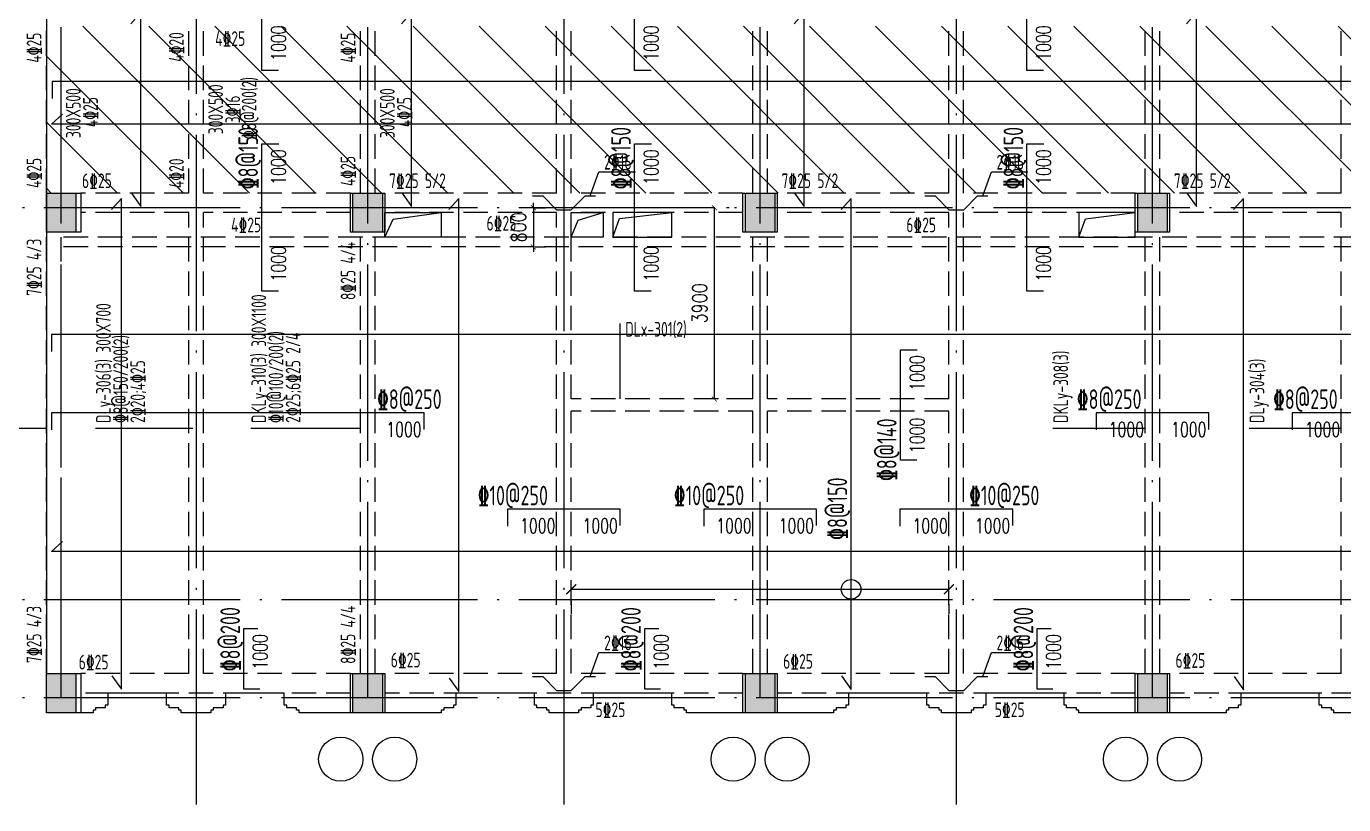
# Model space of a CAD drawing. Header units: millimetres. Extents: x 2998490 to 15040601, y 444546 to 7822218.
# Drawn here: x 14857013 to 14883870, y 7615156 to 7631032 of the extents above; entities that cross this region are included whole.
import ezdxf

# ---------------------------------------------------------------- set-up
doc = ezdxf.new("R2010")
doc.units = ezdxf.units.MM
doc.header["$LTSCALE"] = 2000
doc.linetypes.add('DASH', pattern=[0.35, 0.25, -0.1])
doc.linetypes.add('DOTE', pattern=[2.42, 2, -0.2, 0.02, -0.2])
for name, color, linetype in [('3-AXIS', 3, 'Continuous'), ('3-ban', 84, 'Continuous'), ('3-ban-hatch', 9, 'Continuous'), ('3-ban-rein', 1, 'Continuous'), ('3-ban-TEXT', 7, 'Continuous'), ('3-column-DOWN', 232, 'Continuous'), ('3-COLUMN-UP', 2, 'Continuous'), ('3-dote', 43, 'DOTE'), ('3-HATCH', 8, 'Continuous'), ('3-liang-rein-X', 54, 'Continuous'), ('3-liang-rein-Y', 130, 'Continuous'), ('3-liang-R截面-X', 50, 'Continuous'), ('3-liang-R截面-Y', 70, 'Continuous'), ('3-liang-s-1', 44, 'Continuous'), ('3-liang-xu', 120, 'DASH'), ('3-装饰线脚', 7, 'Continuous')]:
    doc.layers.add(name, color=color, linetype=linetype)
doc.styles.add('DIM_FONT', font='SIMPLEX', dxfattribs={"width": 0.8, "bigfont": 'HZTXT'})
doc.styles.add('TJ1', font='tj-romans1.shx', dxfattribs={"width": 0.8, "bigfont": 'tj-hztxt1.shx'})
doc.styles.add('TSSD_Rein', font='Tssdeng.shx', dxfattribs={"width": 0.7, "bigfont": 'hztxt.shx'})
doc.dimstyles.new('DIMN100', dxfattribs={"dimtxt": 300, "dimasz": 100, "dimexe": 250, "dimexo": 300, "dimgap": 150, "dimtad": 1, "dimdec": 0, "dimzin": 0, "dimdsep": 46, "dimtxsty": 'DIM_FONT', "dimblk": 'ARCHTICK', "dimcen": 0.09, "dimclrt": 7, "dimazin": 2, "dimtfac": 1, "dimtdec": 0, "dimtix": 1, "dimtmove": 2, "dimatfit": 3, "dimldrblk": 'ARCHTICK', "dimfxl": 0, "dimtolj": 1, "dimtzin": 0, "dimarcsym": 0})

# ---------------------------------------------------------------- blocks, each defined once
blk = doc.blocks.new('_ArchTick')
at = {"color": 0, "linetype": 'ByBlock', "const_width": 0.15}
blk.add_lwpolyline([(-0.5, -0.5), (0.5, 0.5)], dxfattribs=at)
blk = doc.blocks.new('*D848')
at = {"layer": '3-ban', "color": 0, "lineweight": -2}
for p, q in [((14875822, 7619548), (14868122, 7619548)), ((14868122, 7619315), (14868122, 7619048)), ((14875822, 7619248), (14875822, 7619048))]:
    blk.add_line(p, q, dxfattribs=at)
at = {"layer": 'Defpoints', "color": 0}
for p in [(14868122, 7619915), (14875822, 7619848), (14868122, 7619548)]:
    blk.add_point(p, dxfattribs=at)
at = {"layer": '3-ban', "color": 0, "lineweight": -2, "xscale": 200, "yscale": 200, "zscale": 200, "rotation": 180}
blk.add_blockref('_ArchTick', (14868122, 7619548), dxfattribs=at)
at = {"layer": '3-ban', "color": 0, "lineweight": -2, "xscale": 200, "yscale": 200, "zscale": 200}
blk.add_blockref('_ArchTick', (14875822, 7619548), dxfattribs=at)
blk = doc.blocks.new('*D1870')
at = {"layer": '3-ban', "color": 0, "lineweight": -2}
for p, q in [((14871040, 7623432), (14871040, 7627332)), ((14871340, 7627332), (14871290, 7627332)), ((14871340, 7623432), (14871290, 7623432))]:
    blk.add_line(p, q, dxfattribs=at)
at = {"layer": 'Defpoints', "color": 0}
for p in [(14871040, 7627332), (14871040, 7627332), (14871040, 7623432)]:
    blk.add_point(p, dxfattribs=at)
at = {"layer": '3-ban', "color": 0, "lineweight": -2, "xscale": 100, "yscale": 100, "zscale": 100}
for p, rotation in [((14871040, 7627332), 90), ((14871040, 7623432), 270)]:
    blk.add_blockref('_ArchTick', p, dxfattribs=dict(at, rotation=rotation))
at = {"layer": '3-ban', "color": 7, "insert": (14870740, 7625382), "char_height": 300, "attachment_point": 5, "rotation": 90, "style": 'DIM_FONT'}
blk.add_mtext('\\A1;3900', dxfattribs=at)
blk = doc.blocks.new('*D1871')
at = {"layer": '3-ban', "color": 0, "lineweight": -2}
for p, q in [((14867350, 7627332), (14867350, 7627432)), ((14867350, 7627332), (14867350, 7626532)), ((14867387, 7627332), (14867600, 7627332)), ((14867350, 7626532), (14867350, 7626432)), ((14867387, 7626532), (14867600, 7626532))]:
    blk.add_line(p, q, dxfattribs=at)
at = {"layer": 'Defpoints', "color": 0}
for p in [(14867087, 7627332), (14867087, 7626532), (14867350, 7626532)]:
    blk.add_point(p, dxfattribs=at)
at = {"layer": '3-ban', "color": 0, "lineweight": -2, "xscale": 100, "yscale": 100, "zscale": 100}
for p, rotation in [((14867350, 7627332), 270), ((14867350, 7626532), 90)]:
    blk.add_blockref('_ArchTick', p, dxfattribs=dict(at, rotation=rotation))
at = {"layer": '3-ban', "color": 7, "insert": (14867050, 7626932), "char_height": 300, "attachment_point": 5, "rotation": 90, "style": 'DIM_FONT'}
blk.add_mtext('\\A1;800', dxfattribs=at)

msp = doc.modelspace()

# ---------------------------------------------------------------- hatches: boundary and pattern name
at = {"layer": '3-ban-hatch'}
h = msp.add_hatch(dxfattribs=at)
h.set_pattern_fill('ANSI31', color=8, scale=300, style=0)
h.set_pattern_definition([(135, (29313031.1, -44193.7), (673.51921, 673.51921), [])])
h.paths.add_polyline_path([(14930272.2, 7627632.3), (14930272.2, 7634032.3), (14930861.1, 7634032.3), (14931365.9, 7634336.8), (14933969.3, 7636939.6), (14934198.4, 7637493.7), (14934198.4, 7641172.6), (14933968.1, 7641726.2), (14931366.1, 7644328.2), (14930812, 7644557.3), (14927132.6, 7644557.3), (14926578.6, 7644328), (14923976.9, 7641726.4), (14923747.2, 7641172.6), (14923747.2, 7639632.3), (14920272.2, 7639632.3), (14920272.2, 7634032.3), (14920272.2, 7631332.3), (14920272.2, 7631032.3), (14857422.2, 7631032.3), (14857422.2, 7627632.3)])
at = {"layer": '3-HATCH'}
for points in [[(14858022.2, 7626832.3), (14857422.2, 7626832.3), (14857422.2, 7627632.3), (14858022.2, 7627632.3)], [(14864272.2, 7626832.3), (14863672.2, 7626832.3), (14863672.2, 7627632.3), (14864272.2, 7627632.3)], [(14872272.2, 7626832.3), (14871672.2, 7626832.3), (14871672.2, 7627632.3), (14872272.2, 7627632.3)], [(14880272.2, 7626832.3), (14879672.2, 7626832.3), (14879672.2, 7627632.3), (14880272.2, 7627632.3)], [(14858022.2, 7617032.3), (14857422.2, 7617032.3), (14857422.2, 7617832.3), (14858022.2, 7617832.3)], [(14864272.2, 7617032.3), (14863672.2, 7617032.3), (14863672.2, 7617832.3), (14864272.2, 7617832.3)], [(14872272.2, 7617032.3), (14871672.2, 7617032.3), (14871672.2, 7617832.3), (14872272.2, 7617832.3)], [(14880272.2, 7617032.3), (14879672.2, 7617032.3), (14879672.2, 7617832.3), (14880272.2, 7617832.3)]]:
    msp.add_hatch(color=256, dxfattribs=at).paths.add_polyline_path(points)

# ---------------------------------------------------------------- linework, layer by layer
at = {"layer": '3-AXIS', "color": 15, "linetype": 'DOTE'}
for p, q in [((14857722.2, 7617332.3), (14857722.2, 7645987.2)), ((14863972.2, 7617332.3), (14863972.2, 7645987.2)), ((14871972.2, 7617332.3), (14871972.2, 7645987.2)), ((14879972.2, 7617332.3), (14879972.2, 7645987.2)), ((14933972.2, 7627332.3), (14854749, 7627332.3)), ((14933972.2, 7619332.3), (14854749, 7619332.3)), ((14933972.2, 7617332.3), (14854749, 7617332.3))]:
    msp.add_line(p, q, dxfattribs=at)
at = {"layer": '3-ban'}
msp.add_circle((14873828, 7619547.9), 200, dxfattribs=at)
at = {"layer": '3-ban-rein'}
for points in [[(14862150.7, 7630132.3), (14861812.7, 7630132.3), (14861812.7, 7632929.9), (14862158.7, 7632929.9)], [(14869750.8, 7630132.3), (14869412.9, 7630132.3), (14869412.9, 7632929.9), (14869758.9, 7632929.9)], [(14877750.8, 7630132.3), (14877412.9, 7630132.3), (14877412.9, 7632929.9), (14877758.9, 7632929.9)], [(14859154.7, 7627628.1), (14859348.2, 7627354.4), (14859348.2, 7631311.7), (14859145.1, 7631082.3)], [(14864674, 7627628.1), (14864867.4, 7627354.4), (14864867.4, 7631311.7), (14864664.3, 7631082.3)], [(14872674, 7627628.1), (14872867.4, 7627354.4), (14872867.4, 7631311.7), (14872664.3, 7631082.3)], [(14880674, 7627628.1), (14880867.4, 7627354.4), (14880867.4, 7631311.7), (14880664.3, 7631082.3)], [(14930116.1, 7629571.6), (14930116.1, 7629909.5), (14857539.1, 7629909.5), (14857539.1, 7629563.5)], [(14929910.3, 7629229.8), (14930184, 7629036.4), (14857522.9, 7629036.4), (14857752.2, 7629239.5)], [(14862150.7, 7625632.3), (14861812.7, 7625632.3), (14861812.7, 7628632.3), (14862158.7, 7628632.3)], [(14869750.8, 7625632.3), (14869412.9, 7625632.3), (14869412.9, 7628632.3), (14869758.9, 7628632.3)], [(14877750.8, 7625632.3), (14877412.9, 7625632.3), (14877412.9, 7628632.3), (14877758.9, 7628632.3)], [(14858756.2, 7617785.2), (14858949.7, 7617511.5), (14858949.7, 7627522.6), (14858746.6, 7627293.2)], [(14865634.5, 7617735.1), (14865828, 7617461.5), (14865828, 7627522.6), (14865624.9, 7627293.2)], [(14873634.5, 7617781.2), (14873828, 7617507.5), (14873828, 7627522.6), (14873624.9, 7627293.2)], [(14881634.5, 7617772.6), (14881828, 7617498.9), (14881828, 7627522.6), (14881624.9, 7627293.2)], [(14920116.1, 7624407.8), (14920116.1, 7624745.7), (14857525, 7624745.7), (14857525, 7624399.7)], [(14875169.7, 7622182.3), (14874831.7, 7622182.3), (14874831.7, 7624432.3), (14875177.7, 7624432.3)], [(14865122.3, 7622811.6), (14865122.3, 7623149.6), (14857525, 7623149.6), (14857525, 7622803.6)], [(14881122.3, 7622811.6), (14881122.3, 7623149.6), (14878822.3, 7623149.6), (14878822.3, 7622803.6)], [(14885122.3, 7622811.6), (14885122.3, 7623149.6), (14882822.3, 7623149.6), (14882822.3, 7622803.6)], [(14869122.3, 7620847.4), (14869122.3, 7621185.4), (14866822.3, 7621185.4), (14866822.3, 7620839.4)], [(14873122.3, 7620847.4), (14873122.3, 7621185.4), (14870822.3, 7621185.4), (14870822.3, 7620839.4)], [(14877122.3, 7620847.4), (14877122.3, 7621185.4), (14874822.3, 7621185.4), (14874822.3, 7620839.4)], [(14919910.3, 7620511.1), (14920184, 7620317.7), (14857522.9, 7620317.7), (14857752.2, 7620520.8)], [(14861733, 7618743.3), (14861440.9, 7618743.3), (14861440.9, 7617517.3), (14861770.2, 7617517.3)], [(14869904.8, 7618743.3), (14869612.8, 7618743.3), (14869612.8, 7617517.3), (14869942.1, 7617517.3)], [(14877904.8, 7618743.3), (14877612.8, 7618743.3), (14877612.8, 7617517.3), (14877942.1, 7617517.3)]]:
    msp.add_lwpolyline(points, dxfattribs=at)
at = {"layer": '3-column-DOWN'}
for points in [[(14858122.2, 7626832.3), (14857422.2, 7626832.3), (14857422.2, 7627632.3), (14858122.2, 7627632.3)], [(14864322.2, 7626832.3), (14863622.2, 7626832.3), (14863622.2, 7627632.3), (14864322.2, 7627632.3)], [(14872322.2, 7626832.3), (14871622.2, 7626832.3), (14871622.2, 7627632.3), (14872322.2, 7627632.3)], [(14880322.2, 7626832.3), (14879622.2, 7626832.3), (14879622.2, 7627632.3), (14880322.2, 7627632.3)], [(14858122.2, 7617032.3), (14857422.2, 7617032.3), (14857422.2, 7617832.3), (14858122.2, 7617832.3)], [(14864322.2, 7617032.3), (14863622.2, 7617032.3), (14863622.2, 7617832.3), (14864322.2, 7617832.3)], [(14872322.2, 7617032.3), (14871622.2, 7617032.3), (14871622.2, 7617832.3), (14872322.2, 7617832.3)], [(14880322.2, 7617032.3), (14879622.2, 7617032.3), (14879622.2, 7617832.3), (14880322.2, 7617832.3)]]:
    msp.add_lwpolyline(points, close=True, dxfattribs=at)
at = {"layer": '3-COLUMN-UP'}
for points in [[(14858022.2, 7626832.3), (14857422.2, 7626832.3), (14857422.2, 7627632.3), (14858022.2, 7627632.3)], [(14864272.2, 7626832.3), (14863672.2, 7626832.3), (14863672.2, 7627632.3), (14864272.2, 7627632.3)], [(14872272.2, 7626832.3), (14871672.2, 7626832.3), (14871672.2, 7627632.3), (14872272.2, 7627632.3)], [(14880272.2, 7626832.3), (14879672.2, 7626832.3), (14879672.2, 7627632.3), (14880272.2, 7627632.3)], [(14858022.2, 7617032.3), (14857422.2, 7617032.3), (14857422.2, 7617832.3), (14858022.2, 7617832.3)], [(14864272.2, 7617032.3), (14863672.2, 7617032.3), (14863672.2, 7617832.3), (14864272.2, 7617832.3)], [(14872272.2, 7617032.3), (14871672.2, 7617032.3), (14871672.2, 7617832.3), (14872272.2, 7617832.3)], [(14880272.2, 7617032.3), (14879672.2, 7617032.3), (14879672.2, 7617832.3), (14880272.2, 7617832.3)]]:
    msp.add_lwpolyline(points, close=True, dxfattribs=at)
at = {"layer": '3-dote'}
for p, q in [((14860472.1, 7643337.5), (14860472.1, 7615155.9)), ((14867972.1, 7643337.5), (14867972.1, 7615155.9)), ((14875972.1, 7643337.5), (14875972.1, 7615155.9))]:
    msp.add_line(p, q, dxfattribs=at)
at = {"layer": '3-liang-rein-X'}
for p, q in [((14868509.9, 7627573.9), (14868687.2, 7628065.7)), ((14868687.2, 7628065.7), (14869432.4, 7628065.7)), ((14876509.9, 7627573.9), (14876687.2, 7628065.7)), ((14876687.2, 7628065.7), (14877432.4, 7628065.7)), ((14868509.9, 7617768.2), (14868687.2, 7618260)), ((14868687.2, 7618260), (14869432.4, 7618260)), ((14876509.9, 7617768.2), (14876687.2, 7618260)), ((14876687.2, 7618260), (14877432.4, 7618260))]:
    msp.add_line(p, q, dxfattribs=at)
at = {"layer": '3-liang-rein-X', "color": 1}
for points in [[(14867330.2, 7627574.7), (14867540.1, 7627574.7), (14867822.9, 7627291.9), (14868122.9, 7627291.9), (14868405, 7627573.9), (14868614.9, 7627573.9)], [(14875330.2, 7627574.7), (14875540.1, 7627574.7), (14875822.9, 7627291.9), (14876122.9, 7627291.9), (14876405, 7627573.9), (14876614.9, 7627573.9)], [(14867330.2, 7617769), (14867540.1, 7617769), (14867822.9, 7617486.2), (14868122.9, 7617486.2), (14868405, 7617768.2), (14868614.9, 7617768.2)], [(14875330.2, 7617769), (14875540.1, 7617769), (14875822.9, 7617486.2), (14876122.9, 7617486.2), (14876405, 7617768.2), (14876614.9, 7617768.2)]]:
    msp.add_lwpolyline(points, dxfattribs=at)
at = {"layer": '3-liang-R截面-X'}
msp.add_line((14869114.1, 7624970.7), (14869114.1, 7623432.3), dxfattribs=at)
at = {"layer": '3-liang-R截面-Y'}
for p, q in [((14855647.5, 7622838.4), (14857420.6, 7622838.4)), ((14858425, 7622838.4), (14860405.5, 7622838.4)), ((14861592.3, 7622838.4), (14863822.3, 7622838.4)), ((14877942.3, 7622838.4), (14879822.3, 7622838.4)), ((14881942.2, 7622838.4), (14883822.1, 7622838.4))]:
    msp.add_line(p, q, dxfattribs=at)
at = {"layer": '3-liang-s-1'}
for points in [[(14857422.2, 7640832.3), (14857422.2, 7617832.3)], [(14864322.2, 7626732.3), (14864494.6, 7627097.3), (14865472.2, 7627232.3)], [(14868122.2, 7626732.3), (14868265.4, 7627075.1), (14868772.2, 7627232.3)], [(14868972.2, 7626732.3), (14869104.2, 7627110.8), (14870172.2, 7627232.3)], [(14878472.2, 7626732.3), (14878603.9, 7627108.6), (14879622.2, 7627232.3)], [(14863972.1, 7617032.3), (14862572.2, 7617032.3), (14862572.2, 7617082.3), (14862522.2, 7617082.3), (14862522.2, 7617132.3), (14862322.2, 7617132.3), (14862322.2, 7617182.3), (14862272.2, 7617182.3), (14862272.2, 7617432.3), (14861072.2, 7617432.3), (14861072.2, 7617182.3), (14861022.2, 7617182.3), (14861022.2, 7617132.3), (14860822.2, 7617132.3), (14860822.2, 7617082.3), (14860772.2, 7617082.3), (14860772.2, 7617032.3), (14860172.2, 7617032.3), (14860172.2, 7617082.3), (14860122.2, 7617082.3), (14860122.2, 7617132.3), (14859922.2, 7617132.3), (14859922.2, 7617182.3), (14859872.2, 7617182.3), (14859872.2, 7617432.3), (14858672.2, 7617432.3), (14858672.2, 7617182.3), (14858622.2, 7617182.3), (14858622.2, 7617132), (14858422.2, 7617132), (14858422.2, 7617082.3), (14858372.2, 7617082.3), (14858372.2, 7617032.3), (14857722.1, 7617032.3)], [(14871972.2, 7617032.3), (14870472.2, 7617032.3), (14870472.2, 7617082.3), (14870422.2, 7617082.3), (14870422.2, 7617132.3), (14870222.2, 7617132.3), (14870222.2, 7617182.3), (14870172.2, 7617182.3), (14870172.2, 7617432.3), (14868572.2, 7617432.3), (14868572.2, 7617182.3), (14868522.2, 7617182.3), (14868522.2, 7617132.3), (14868322.2, 7617132.3), (14868322.2, 7617082.3), (14868272.2, 7617082.3), (14868272.2, 7617032.3), (14867672.2, 7617032.3), (14867672.2, 7617082.3), (14867622.2, 7617082.3), (14867622.2, 7617132.3), (14867422.2, 7617132.3), (14867422.2, 7617182.3), (14867372.2, 7617182.3), (14867372.2, 7617432.3), (14865772.2, 7617432.3), (14865772.2, 7617182.3), (14865722.2, 7617182.3), (14865722.2, 7617132.3), (14865522.2, 7617132), (14865522.2, 7617082.3), (14865472.2, 7617082.3), (14865472.2, 7617032.3), (14863972.2, 7617032.3)], [(14879972.1, 7617032.3), (14878472.1, 7617032.3), (14878472.1, 7617082.3), (14878422.1, 7617082.3), (14878422.1, 7617132.3), (14878222.1, 7617132.3), (14878222.1, 7617182.3), (14878172.1, 7617182.3), (14878172.1, 7617432.3), (14876572.1, 7617432.3), (14876572.1, 7617182.3), (14876522.1, 7617182.3), (14876522.1, 7617132.3), (14876322.1, 7617132.3), (14876322.1, 7617082.3), (14876272.1, 7617082.3), (14876272.1, 7617032.3), (14875672.1, 7617032.3), (14875672.1, 7617082.3), (14875622.1, 7617082.3), (14875622.1, 7617132.3), (14875422.1, 7617132.3), (14875422.1, 7617182.3), (14875372.1, 7617182.3), (14875372.1, 7617432.3), (14873772.1, 7617432.3), (14873772.1, 7617182.3), (14873722.1, 7617182.3), (14873722.1, 7617132.3), (14873522.1, 7617132), (14873522.1, 7617082.3), (14873472.1, 7617082.3), (14873472.1, 7617032.3), (14871972.1, 7617032.3)], [(14884272.1, 7617032.3), (14883672.1, 7617032.3), (14883672.1, 7617082.3), (14883622.1, 7617082.3), (14883622.1, 7617132.3), (14883422.1, 7617132.3), (14883422.1, 7617182.3), (14883372.1, 7617182.3), (14883372.1, 7617432.3), (14881772.1, 7617432.3), (14881772.1, 7617182.3), (14881722.1, 7617182.3), (14881722.1, 7617132.3), (14881522.1, 7617132), (14881522.1, 7617082.3), (14881472.1, 7617082.3), (14881472.1, 7617032.3), (14879972.1, 7617032.3)]]:
    msp.add_lwpolyline(points, dxfattribs=at)
for points in [[(14864322.2, 7627232.3), (14865472.2, 7627232.3), (14865472.2, 7626732.3), (14864322.2, 7626732.3)], [(14868772.2, 7626732.3), (14868122.2, 7626732.3), (14868122.2, 7627232.3), (14868772.2, 7627232.3)], [(14868972.2, 7626732.3), (14870172.2, 7626732.3), (14870172.2, 7627232.3), (14868972.2, 7627232.3)], [(14878472.2, 7626732.3), (14879622.2, 7626732.3), (14879622.2, 7627232.3), (14878472.2, 7627232.3)]]:
    msp.add_lwpolyline(points, close=True, dxfattribs=at)
at = {"layer": '3-liang-xu'}
for p, q in [((14857422.2, 7627632.3), (14857422.2, 7631032.3)), ((14857722.2, 7627632.3), (14857722.2, 7631032.3)), ((14860322.2, 7627632.3), (14860322.2, 7631032.3)), ((14860622.2, 7627632.3), (14860622.2, 7631032.3)), ((14863822.2, 7627632.3), (14863822.2, 7631032.3)), ((14864122.2, 7627632.3), (14864122.2, 7631032.3)), ((14867822.2, 7627632.3), (14867822.2, 7631032.3)), ((14868122.2, 7627632.3), (14868122.2, 7631032.3)), ((14871822.2, 7627632.3), (14871822.2, 7631032.3)), ((14872122.2, 7627632.3), (14872122.2, 7631032.3)), ((14875822.2, 7627632.3), (14875822.2, 7631032.3)), ((14876122.2, 7627632.3), (14876122.2, 7631032.3)), ((14879822.2, 7627632.3), (14879822.2, 7631032.3)), ((14880122.2, 7627632.3), (14880122.2, 7631032.3)), ((14883822.2, 7627632.3), (14883822.2, 7631032.3)), ((14860322.2, 7627632.3), (14858122.2, 7627632.3)), ((14863622.2, 7627632.3), (14860622.2, 7627632.3)), ((14867822.2, 7627632.3), (14864322.2, 7627632.3)), ((14871622.2, 7627632.3), (14868122.2, 7627632.3)), ((14875822.2, 7627632.3), (14872322.2, 7627632.3)), ((14879622.2, 7627632.3), (14876122.2, 7627632.3)), ((14883822.2, 7627632.3), (14880322.2, 7627632.3)), ((14860322.2, 7627232.3), (14858122.2, 7627232.3)), ((14860322.2, 7617832.3), (14860322.2, 7627232.3)), ((14860622.2, 7617832.3), (14860622.2, 7627232.3)), ((14863622.2, 7627232.3), (14860622.2, 7627232.3)), ((14867822.2, 7627232.3), (14864322.2, 7627232.3)), ((14867822.2, 7617832.3), (14867822.2, 7627232.3)), ((14871622.2, 7627232.3), (14868122.2, 7627232.3)), ((14868122.2, 7623432.3), (14868122.2, 7627232.3)), ((14875822.2, 7627232.3), (14872322.2, 7627232.3)), ((14875822.2, 7623432.3), (14875822.2, 7627232.3)), ((14876122.2, 7617832.3), (14876122.2, 7627232.3)), ((14879622.2, 7627232.3), (14876122.2, 7627232.3)), ((14883822.2, 7627232.3), (14880322.2, 7627232.3)), ((14883822.2, 7617832.3), (14883822.2, 7627232.3)), ((14857422.2, 7617832.3), (14857422.2, 7626832.3)), ((14857722.2, 7617832.3), (14857722.2, 7626832.3)), ((14863822.2, 7617832.3), (14863822.2, 7626832.3)), ((14864122.2, 7617832.3), (14864122.2, 7626832.3)), ((14871822.2, 7623432.3), (14871822.2, 7626832.3)), ((14872122.2, 7623432.3), (14872122.2, 7626832.3)), ((14879822.2, 7617832.3), (14879822.2, 7626832.3)), ((14880122.2, 7617832.3), (14880122.2, 7626832.3)), ((14919872.1, 7626732.3), (14857722.1, 7626732.3)), ((14919872.1, 7626532.3), (14857722.1, 7626532.3)), ((14871822.2, 7623432.3), (14868122.2, 7623432.3)), ((14875822.2, 7623432.3), (14872122.2, 7623432.3)), ((14868122.2, 7617832.3), (14868122.2, 7623182.3)), ((14871822.2, 7623182.3), (14868122.2, 7623182.3)), ((14871822.2, 7617832.3), (14871822.2, 7623182.3)), ((14872122.2, 7617832.3), (14872122.2, 7623182.3)), ((14875822.2, 7623182.3), (14872122.2, 7623182.3)), ((14875822.2, 7617832.3), (14875822.2, 7623182.3)), ((14860322.2, 7617832.3), (14858122.2, 7617832.3)), ((14863622.2, 7617832.3), (14860622.2, 7617832.3)), ((14867822.2, 7617832.3), (14864322.2, 7617832.3)), ((14871622.2, 7617832.3), (14868122.2, 7617832.3)), ((14875822.2, 7617832.3), (14872322.2, 7617832.3)), ((14879622.2, 7617832.3), (14876122.2, 7617832.3)), ((14883822.2, 7617832.3), (14880322.2, 7617832.3)), ((14863622.2, 7617432.3), (14858122.2, 7617432.3)), ((14871622.2, 7617432.3), (14864322.2, 7617432.3)), ((14879622.2, 7617432.3), (14872322.2, 7617432.3)), ((14887622.2, 7617432.3), (14880322.2, 7617432.3))]:
    msp.add_line(p, q, dxfattribs=at)
at = {"layer": '3-装饰线脚'}
for centre in [(14863422.2, 7616082.3), (14864522.2, 7616082.3), (14871422.2, 7616082.3), (14872522.2, 7616082.3), (14879422.2, 7616082.3), (14880522.2, 7616082.3)]:
    msp.add_circle(centre, 450, dxfattribs=at)

# ---------------------------------------------------------------- texts
at = {"layer": '3-ban', "style": 'TSSD_Rein', "width": 0.7}
for s, rotation, p in [('%%1328@150', 89.99419, (14861735.6, 7627711, -5065)), ('%%1328@150', 89.99419, (14869335.8, 7627711, -5065)), ('%%1328@150', 89.99419, (14877335.8, 7627711, -5065)), ('%%1328@250', 0.00581, (14864162.3, 7623226.5, -5065)), ('%%1328@250', 0.00581, (14878429.8, 7623226.5, -5065)), ('%%1328@250', 0.00581, (14882429.8, 7623226.5, -5065)), ('%%1328@140', 89.99419, (14874754.7, 7621758.1, -5065)), ('%%13210@250', 0.00581, (14866214.4, 7621262.3, -5065)), ('%%13210@250', 0.00581, (14870214.4, 7621262.3, -5065)), ('%%1328@150', 89.99419, (14873747, 7620559.7, -5065)), ('%%13210@250', 0.00581, (14876233.5, 7621262.3, -5065)), ('%%1328@200', 90.00581, (14861368.8, 7617879.3, -5065)), ('%%1328@200', 90.00581, (14869540.6, 7617879.3, -5065)), ('%%1328@200', 90.00581, (14877540.6, 7617879.3, -5065))]:
    msp.add_text(s, height=400, rotation=rotation, dxfattribs=at).set_placement(p)
at = {"layer": '3-ban-TEXT', "style": 'TJ1', "width": 0.7}
for p in [(14862302.6, 7630329.2), (14869902.7, 7630329.2), (14877902.7, 7630329.2), (14862302.6, 7627802.2), (14869902.7, 7627802.2), (14877902.7, 7627802.2), (14862302.6, 7625829.2), (14869902.7, 7625829.2), (14877902.7, 7625829.2), (14875321.6, 7623602.2), (14875321.6, 7622329.2), (14861930.8, 7617913.2), (14870102.7, 7617913.2), (14878102.7, 7617913.2)]:
    msp.add_text('1000', height=300, rotation=90, dxfattribs=at).set_placement(p)
for p in [(14864351.9, 7622659.7), (14879078.9, 7622659.7), (14880351.9, 7622659.7), (14883078.9, 7622659.7), (14867078.9, 7620695.5), (14868351.9, 7620695.5), (14871078.9, 7620695.5), (14872351.9, 7620695.5), (14875078.9, 7620695.5), (14876351.9, 7620695.5)]:
    msp.add_text('1000', height=300, dxfattribs=at).set_placement(p)
at = {"layer": '3-liang-rein-X', "style": 'TSSD_Rein', "width": 0.7}
for s, p in [('4%%13225', (14860862.1, 7630632.3)), ('2%%13216', (14868791.4, 7628111.4)), ('2%%13216', (14876791.4, 7628111.4)), ('6%%13225', (14858147.7, 7627732.3)), ('7%%13225 5/2', (14864408.2, 7627732.3)), ('7%%13225 5/2', (14872408.2, 7627732.3)), ('7%%13225 5/2', (14880408.2, 7627732.3)), ('4%%13225', (14861186.8, 7626832.3)), ('6%%13225', (14866395.6, 7626865)), ('6%%13225', (14874952.2, 7626832.3)), ('2%%13216', (14868791.4, 7618305.7)), ('2%%13216', (14876791.4, 7618305.7)), ('6%%13225', (14858080.5, 7617913.1)), ('6%%13225', (14864442.1, 7617955)), ('6%%13225', (14872442.1, 7617927.7)), ('6%%13225', (14880442.1, 7617946.6)), ('5%%13225', (14868617, 7616941.1)), ('5%%13225', (14876757.2, 7616941.1))]:
    msp.add_text(s, height=300, dxfattribs=at).set_placement(p)
at = {"layer": '3-liang-rein-Y', "style": 'TSSD_Rein', "width": 0.7}
for s, p in [('4%%13225', (14857319.5, 7630291.3)), ('4%%13220', (14860222.2, 7630308.3)), ('4%%13225', (14863721.1, 7630291.3)), ('%%1328@200(2)', (14861703.9, 7628730.4)), ('4%%13225', (14858470.6, 7628976.1)), ('3%%13216', (14861372.2, 7629055)), ('4%%13225', (14864872.3, 7628976.1)), ('4%%13225', (14857319.5, 7627735.6)), ('4%%13220', (14860222.2, 7627732.8)), ('4%%13225', (14863721.1, 7627774.4)), ('7%%13225 4/3', (14857320.6, 7625534.7)), ('8%%13225 4/4', (14863722.3, 7625449.2)), ('%%1328@150/200(2)', (14859084.6, 7622942.6)), ('%%13210@100/200(2)', (14862252, 7622942.6)), ('2%%13225;6%%13225 2/4', (14862602, 7622942.6)), ('2%%13220;4%%13225', (14859434.6, 7622942.6)), ('7%%13225 4/3', (14857319.5, 7618044.3)), ('8%%13225 4/4', (14863721.1, 7618026.8))]:
    msp.add_text(s, height=300, rotation=90, dxfattribs=at).set_placement(p)
at = {"layer": '3-liang-R截面-X', "style": 'TSSD_Rein', "width": 0.7}
msp.add_text('DLx-301(2)', height=300, dxfattribs=at).set_placement((14869222.1, 7624703))
at = {"layer": '3-liang-R截面-Y', "style": 'TSSD_Rein', "width": 0.7}
for s, p in [('300X500', (14858120.6, 7628753.4)), ('300X500', (14861022.2, 7628832.2)), ('300X500', (14864522.3, 7628753.4)), ('DKLy-310(3) 300X1100', (14861902, 7622942.6)), ('DLy-306(3) 300X700', (14858734.6, 7622942.6)), ('DKLy-308(3)', (14878252, 7622942.6)), ('DLy-304(3)', (14882251.8, 7622942.6))]:
    msp.add_text(s, height=300, rotation=90, dxfattribs=at).set_placement(p)

# ---------------------------------------------------------------- dimensions: what is measured, and where the dimension line sits
at = {"layer": '3-ban'}
for base, p1, p2, picture, middle in [((14867349.6, 7626532.3), (14867086.7, 7627332.3), (14867086.7, 7626532.3), '*D1871', (14867049.6, 7626932.3)), ((14871040.4, 7627332.3), (14871040.4, 7623432.3), (14871040.4, 7627332.3), '*D1870', (14870740.4, 7625382.3))]:
    dim = msp.add_linear_dim(base=base, p1=p1, p2=p2, angle=90, dimstyle='DIMN100', dxfattribs=at)
    dim.commit()
    dim.dimension.update_dxf_attribs({"geometry": picture, "text_midpoint": middle})
dim = msp.add_linear_dim(base=(14868122.3, 7619547.9), p1=(14875822.3, 7619848.1), p2=(14868122.3, 7619914.7), angle=180, text=' ', dimstyle='DIMN100', override={"dimscale": 2}, dxfattribs=at)
dim.commit()
dim.dimension.update_dxf_attribs({"geometry": '*D848', "text_midpoint": (14871972.3, 7619547.9)})

doc.saveas('drawing.dxf')
